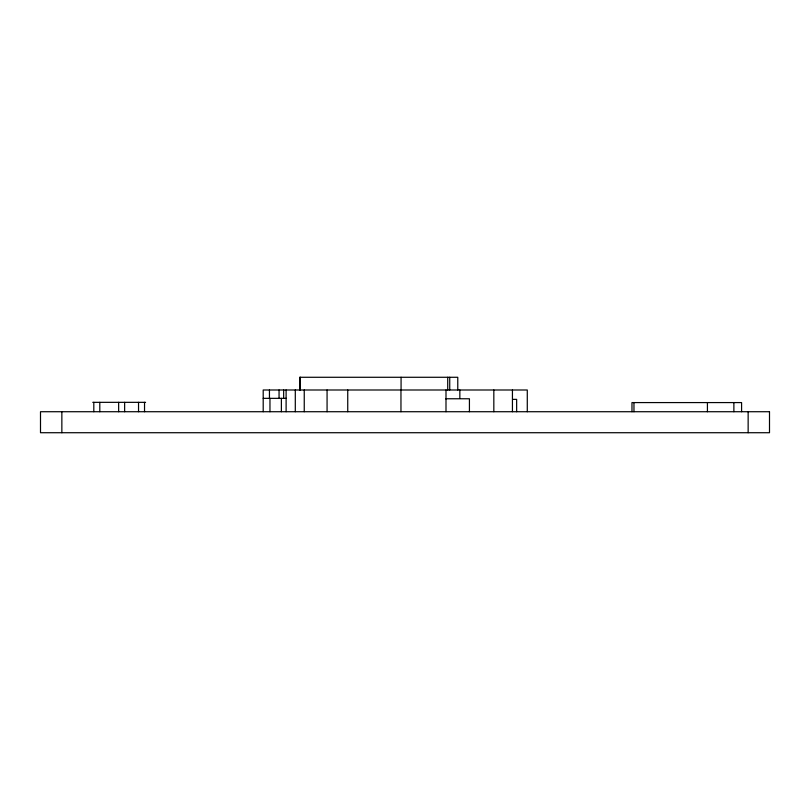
<?xml version="1.0" encoding="UTF-8"?>
<svg xmlns="http://www.w3.org/2000/svg" width="810" height="810" viewBox="0 0 810 810"><rect width="100%" height="100%" fill="white"/><g stroke="black" fill="none" stroke-linecap="round" stroke-linejoin="round"><path stroke-width="1.21" d="M299.842 377.278L457.772 377.278L457.772 389.995M263.199 398.348L286.284 398.348M445.541 398.763L469.425 398.763L469.425 411.723M512.902 399.37L516.648 399.37L516.648 411.723M92.755 402.337L145.587 402.337M748.146 411.723L748.146 432.722M741.585 411.723L741.585 402.58L631.972 402.58L631.972 411.723M733.88 402.58L733.88 411.723M707.424 402.58L707.424 411.723M633.967 402.58L633.967 411.723M527.28 411.723L527.28 389.995L263.199 389.995L263.199 411.723M512.436 389.995L512.436 411.723M493.827 389.995L493.827 411.723M459.847 389.995L459.847 398.449M449.732 377.278L449.732 389.995M447.717 377.278L447.717 389.995M445.996 389.995L445.996 411.723M401.072 377.278L401.072 389.995M400.96 389.995L400.96 411.723M347.743 389.995L347.743 411.723M327.068 389.995L327.068 411.723M304.246 389.995L304.246 411.723M300.226 377.278L300.226 389.995M299.973 377.278L299.872 389.995M295.296 389.995L295.296 411.723M286.112 389.995L286.112 411.723M283.652 389.995L283.652 398.449M281.384 398.348L281.384 411.723M279.055 389.995L279.055 398.449M269.963 398.348L269.963 411.723M269.447 389.995L269.447 398.449M144.534 402.337L144.534 411.723M138.54 402.337L138.54 411.723M124.639 402.337L124.639 411.723M118.645 402.337L118.645 411.723M99.802 402.337L99.802 411.723M93.808 402.337L93.808 411.723M61.854 411.723L61.854 432.722M769.5 411.723L40.5 411.723L40.5 432.722L769.5 432.722L769.5 411.723"/></g></svg>
